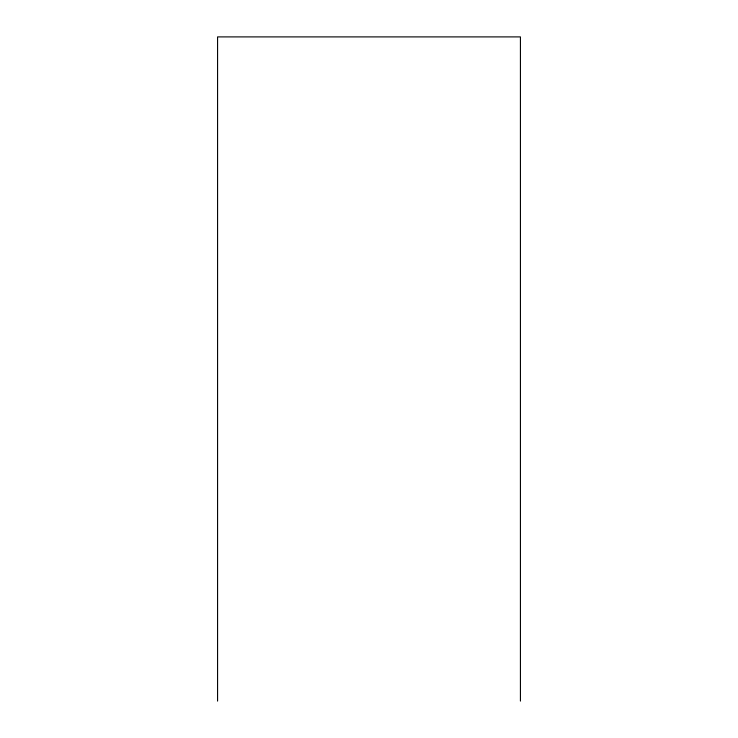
<?xml version="1.0" encoding="UTF-8"?>
<svg xmlns="http://www.w3.org/2000/svg" width="738" height="738" viewBox="0 0 738 738"><rect width="100%" height="100%" fill="white"/><g stroke="black" fill="none" stroke-linecap="round" stroke-linejoin="round"><path stroke-width="1.11" d="M520.428 701.1L520.428 36.9L217.572 36.9L217.572 701.1"/></g></svg>
